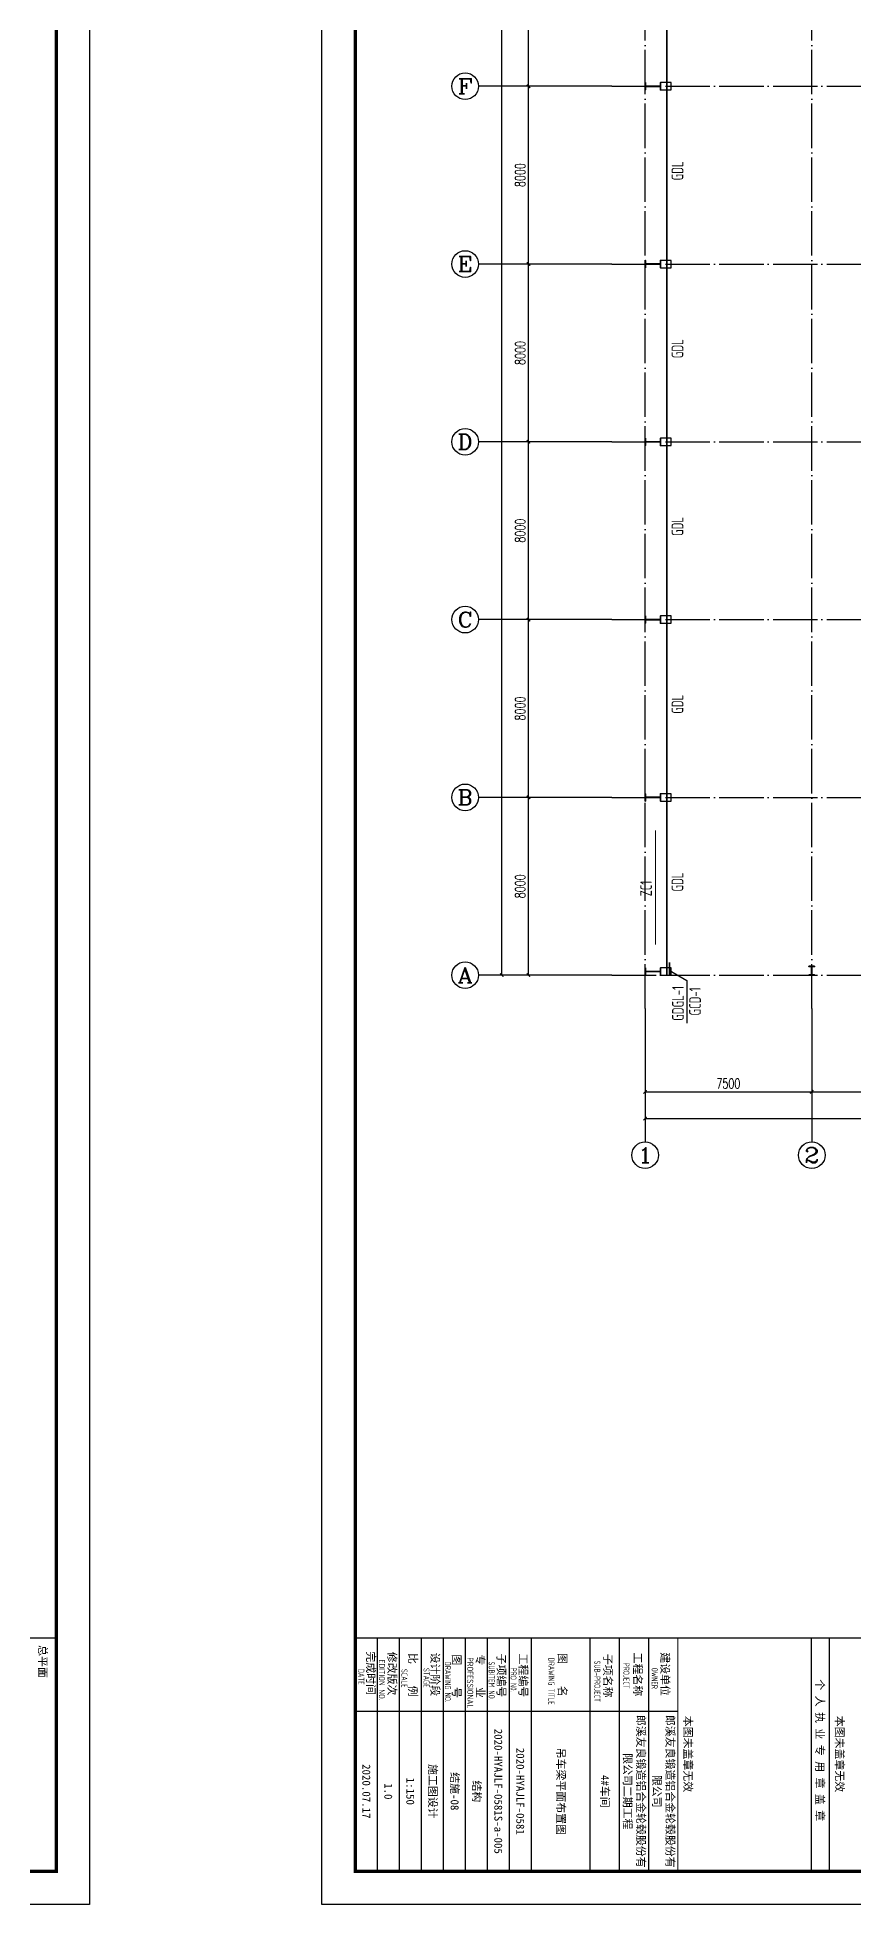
# Model space of a CAD drawing. Extents: x 14475413 to 15955882, y -732572 to -282951.
# Drawn here: x 15080171 to 15116914, y -624475 to -540449 of the extents above; entities that cross this region are included whole.
import ezdxf
from ezdxf.enums import TextEntityAlignment as Align

# ---------------------------------------------------------------- set-up
doc = ezdxf.new("R2010")
doc.units = 0
doc.header["$LTSCALE"] = 1000
doc.header["$MEASUREMENT"] = 0
doc.linetypes.add('DOTE', pattern=[2.42, 2, -0.2, 0.02, -0.2])
for name, color, linetype in [('220', 7, 'Continuous'), ('3T_WOOD', 21, 'Continuous'), ('AXIS', 3, 'Continuous'), ('AXIS_TEXT', 7, 'Continuous'), ('DIM_LEAD', 3, 'Continuous'), ('DOTE', 1, 'DOTE'), ('PUB_TEXT', 7, 'Continuous'), ('PUB_TITLE', 4, 'Continuous'), ('SURFACE', 6, 'Continuous'), ('TK', 4, 'Continuous'), ('次梁箍筋', 1, 'Continuous')]:
    doc.layers.add(name, color=color, linetype=linetype)
doc.layers.add('Pkpm_柱子', color=3, linetype='Continuous', lineweight=35)
doc.styles.add('_TCH_AXIS', font='COMPLEX', dxfattribs={"bigfont": 'GBCBIG'})
doc.styles.add('_TCH_DIM_T3', font='SIMPLEX', dxfattribs={"width": 0.705882, "bigfont": 'GBCBIG'})
doc.styles.add('COMPLEX', font='COMPLEX')
doc.styles.add('TSSD_Dimension', font='Tssdeng.shx', dxfattribs={"width": 0.7, "bigfont": 'hztxt.shx'})
doc.styles.add('TSSD_REIN', font='tssdeng.shx', dxfattribs={"width": 0.7, "bigfont": 'tssdchn.shx'})
doc.styles.add('图签宋体', font='', dxfattribs={"height": 300})
doc.styles.get('图签宋体').set_extended_font_data('NSimSun')
doc.dimstyles.new('_TCH_ARCH&&150', dxfattribs={"dimtxt": 446.25, "dimasz": 150, "dimexe": 375, "dimexo": 450, "dimgap": 150, "dimtad": 1, "dimdec": 0, "dimzin": 0, "dimdsep": 46, "dimtxsty": '_TCH_DIM_T3', "dimblk": 'ARCHTICK', "dimcen": 0.09, "dimclrt": 7, "dimazin": 2, "dimtfac": 1, "dimtdec": 0, "dimtix": 1, "dimtmove": 2, "dimatfit": 3, "dimfxl": 0, "dimtolj": 1, "dimtzin": 0, "dimarcsym": 0})

# ---------------------------------------------------------------- blocks, each defined once
blk = doc.blocks.new('Q23Q3Q321Q321')
at = {"layer": 'Pkpm_柱子'}
for points in [[(15203081, -536267), (15203093, -536267), (15203093, -536427), (15203769, -536427), (15203769, -536267), (15203781, -536267), (15203781, -536597), (15203769, -536597), (15203769, -536437), (15203093, -536437), (15203093, -536597), (15203081, -536597)], [(15203081, -544267), (15203093, -544267), (15203093, -544427), (15203769, -544427), (15203769, -544267), (15203781, -544267), (15203781, -544597), (15203769, -544597), (15203769, -544437), (15203093, -544437), (15203093, -544597), (15203081, -544597)], [(15203081, -552267), (15203093, -552267), (15203093, -552427), (15203769, -552427), (15203769, -552267), (15203781, -552267), (15203781, -552597), (15203769, -552597), (15203769, -552437), (15203093, -552437), (15203093, -552597), (15203081, -552597)], [(15203081, -560267), (15203093, -560267), (15203093, -560427), (15203769, -560427), (15203769, -560267), (15203781, -560267), (15203781, -560597), (15203769, -560597), (15203769, -560437), (15203093, -560437), (15203093, -560597), (15203081, -560597)], [(15203081, -568267), (15203093, -568267), (15203093, -568427), (15203769, -568427), (15203769, -568267), (15203781, -568267), (15203781, -568597), (15203769, -568597), (15203769, -568437), (15203093, -568437), (15203093, -568597), (15203081, -568597)], [(15203081, -576102), (15203093, -576102), (15203093, -576262), (15203769, -576262), (15203769, -576102), (15203781, -576102), (15203781, -576432), (15203769, -576432), (15203769, -576272), (15203093, -576272), (15203093, -576432), (15203081, -576432)], [(15210706, -576032), (15210706, -576044), (15210586, -576044), (15210586, -576420), (15210706, -576420), (15210706, -576432), (15210456, -576432), (15210456, -576420), (15210576, -576420), (15210576, -576044), (15210456, -576044), (15210456, -576032)]]:
    blk.add_hatch(color=256, dxfattribs=at).paths.add_polyline_path(points)
for points in [[(15203081, -536267), (15203093, -536267), (15203093, -536427), (15203769, -536427), (15203769, -536267), (15203781, -536267), (15203781, -536597), (15203769, -536597), (15203769, -536437), (15203093, -536437), (15203093, -536597), (15203081, -536597)], [(15203081, -544267), (15203093, -544267), (15203093, -544427), (15203769, -544427), (15203769, -544267), (15203781, -544267), (15203781, -544597), (15203769, -544597), (15203769, -544437), (15203093, -544437), (15203093, -544597), (15203081, -544597)], [(15203081, -552267), (15203093, -552267), (15203093, -552427), (15203769, -552427), (15203769, -552267), (15203781, -552267), (15203781, -552597), (15203769, -552597), (15203769, -552437), (15203093, -552437), (15203093, -552597), (15203081, -552597)], [(15203081, -560267), (15203093, -560267), (15203093, -560427), (15203769, -560427), (15203769, -560267), (15203781, -560267), (15203781, -560597), (15203769, -560597), (15203769, -560437), (15203093, -560437), (15203093, -560597), (15203081, -560597)], [(15203081, -568267), (15203093, -568267), (15203093, -568427), (15203769, -568427), (15203769, -568267), (15203781, -568267), (15203781, -568597), (15203769, -568597), (15203769, -568437), (15203093, -568437), (15203093, -568597), (15203081, -568597)], [(15203081, -576102), (15203093, -576102), (15203093, -576262), (15203769, -576262), (15203769, -576102), (15203781, -576102), (15203781, -576432), (15203769, -576432), (15203769, -576272), (15203093, -576272), (15203093, -576432), (15203081, -576432)], [(15210706, -576032), (15210706, -576044), (15210586, -576044), (15210586, -576420), (15210706, -576420), (15210706, -576432), (15210456, -576432), (15210456, -576420), (15210576, -576420), (15210576, -576044), (15210456, -576044), (15210456, -576032)]]:
    blk.add_lwpolyline(points, close=True, dxfattribs=at)
blk = doc.blocks.new('GeYuanFrame_87403653', base_point=(20.09, 4.53))
at = {"layer": 'PUB_TITLE'}
blk.add_lwpolyline([(1013.09, 14.53), (1013.09, 111.33)], dxfattribs=at)
at = {"layer": 'TK'}
for p, q in [((991.09, 102.53), (1061.09, 102.53)), ((991.09, 93.73), (1061.09, 93.73)), ((991.09, 84.93), (1013.09, 84.93)), ((991.09, 84.93), (1061.09, 84.93)), ((991.09, 67.37), (1061.09, 67.37)), ((991.09, 67.33), (1061.09, 67.33)), ((991.09, 60.77), (1061.09, 60.77)), ((991.09, 54.17), (1061.09, 54.17)), ((991.09, 47.57), (1061.09, 47.57)), ((991.09, 40.97), (1061.09, 40.97)), ((991.09, 34.37), (1061.09, 34.37)), ((991.09, 27.77), (1061.09, 27.77)), ((991.09, 21.17), (1061.09, 21.17)), ((991.09, 14.53), (1061.09, 14.53))]:
    blk.add_line(p, q, dxfattribs=at)
blk.add_lwpolyline([(20.09, 4.53), (20.09, 598.53), (1071.09, 598.53), (1071.09, 4.53)], close=True, dxfattribs=at)
at = {"layer": 'TK', "const_width": 1}
blk.add_lwpolyline([(45.09, 588.53), (1061.09, 588.53), (1061.09, 14.53), (45.09, 14.53)], close=True, dxfattribs=at)
at = {"layer": 'TK'}
for points, const_width in [([(991.09, 588.53), (991.09, 14.53)], 0.4), ([(991.09, 156.83), (1061.09, 156.83)], 0.35), ([(991.09, 111.33), (1061.09, 111.33)], 0.35), ([(991.09, 67.37), (1061.09, 67.37)], 0.35)]:
    blk.add_lwpolyline(points, dxfattribs=dict(at, const_width=const_width))
blk.add_lwpolyline([(991.09, 151.33), (1061.09, 151.33)], dxfattribs=at)
at = {"layer": 'TK', "style": '图签宋体'}
for s, p in [('本图未盖章无效', (1014.43, 158.7)), ('个 人 执 业 专 用 章 盖 章', (1003.52, 152.77)), ('本图未盖章无效', (1014.43, 113.2)), ('建设单位', (995.39, 106.33)), ('工程名称', (995.47, 98.12)), ('子项名称', (995.85, 89.14)), ('图    名', (995.63, 75.5)), ('工程编号', (995.77, 63.77)), ('子项编号', (995.77, 57.19)), ('专    业', (996.01, 50.88)), ('图    号', (996.02, 43.77)), ('设计阶段', (995.45, 37.32)), ('比    例', (995.59, 30.63)), ('修改版次', (995.24, 24.41)), ('完成时间', (995.11, 18.02))]:
    blk.add_text(s, height=2.4, dxfattribs=at).set_placement(p)
at = {"layer": 'TK', "style": 'TSSD_REIN'}
for s, width, p in [('OWNER', 0.7, (999.98, 103.48)), ('PROJECT', 0.7, (998.52, 95.02)), ('SUB-PROJECT', 0.7, (997.86, 86.3)), ('DRAWING TITLE', 0.7, (996.97, 72.53)), ('PRO N0.', 0.7, (1000.01, 61.15)), ('SUBITEM NO.', 0.7, (998.15, 54.58)), ('PROFESSIONAL', 0.8, (996.88, 48.15)), ('DRAWING NO.', 0.7, (998.19, 41.45)), ('STAGE', 0.7, (1000.09, 35.03)), ('SCALE', 0.7, (1000.38, 28.42)), ('EDITION NO.', 0.8, (997.53, 21.64)), ('DATE', 0.7, (1000.33, 15.45))]:
    blk.add_text(s, height=1.8, dxfattribs=dict(at, width=width)).set_placement(p)
at = {"layer": 'TK', "char_height": 2.4, "width": 48, "attachment_point": 5, "style": '图签宋体'}
for s, insert in [('郎溪友良锻造铝合金轮毂股份有限公司', (1037.09, 106.93)), ('郎溪友良锻造铝合金轮毂股份有限公司二期工程', (1037.09, 98.13)), ('4#车间', (1037.09, 89.33)), ('吊车梁平面布置图', (1037.09, 76.13)), ('2020-HYAJLF-0581', (1037.09, 64.07)), ('2020-HYAJLF-0581S-a-005', (1037.09, 57.47)), ('结构', (1037.09, 50.87)), ('结施-08', (1037.09, 44.27)), ('施工图设计', (1037.09, 37.67)), ('1:150', (1037.09, 31.07)), ('1.0', (1037.09, 24.47)), ('2020.07.17', (1037.09, 17.88))]:
    blk.add_mtext(s, dxfattribs=dict(at, insert=insert))
blk = doc.blocks.new('GeYuanFrame_88545606', base_point=(20.09, 4.53))
at = {"layer": 'TK'}
blk.add_lwpolyline([(20.09, 4.53), (20.09, 598.53), (1071.09, 598.53), (1071.09, 4.53)], close=True, dxfattribs=at)
at = {"layer": 'TK', "const_width": 1}
blk.add_lwpolyline([(45.09, 588.53), (1061.09, 588.53), (1061.09, 14.53), (45.09, 14.53)], close=True, dxfattribs=at)
at = {"layer": 'TK', "const_width": 0.4}
blk.add_lwpolyline([(991.09, 588.53), (991.09, 14.53)], dxfattribs=at)
at = {"layer": 'TK', "style": '图签宋体'}
blk.add_text('总平面', height=2.4, dxfattribs=at).set_placement((993.23, 583.28))
blk = doc.blocks.new('_AXISO')
blk.add_circle((0, 0), 0.5)
at = {"layer": 'AXIS_TEXT', "style": 'COMPLEX', "width": 1.041667}
blk.add_attdef('A', text='', height=0.56, dxfattribs=at).set_placement((-0.25, -0.28), (0.25, -0.28), align=Align.FIT)
blk = doc.blocks.new('_ArchTick')
at = {"color": 0, "linetype": 'ByBlock', "const_width": 0.4}
blk.add_lwpolyline([(-0.5, -0.5), (0.5, 0.5)], dxfattribs=at)
blk = doc.blocks.new('*D922')
at = {"layer": 'AXIS', "color": 0, "lineweight": -2}
for p, q in [((15105577, -486650), (15100702, -486650)), ((15101077, -582650), (15101077, -486650)), ((15105577, -582650), (15100702, -582650))]:
    blk.add_line(p, q, dxfattribs=at)
at = {"layer": 'Defpoints', "color": 0}
for p in [(15101077, -486650), (15106027, -486650), (15106027, -582650)]:
    blk.add_point(p, dxfattribs=at)
at = {"layer": 'AXIS', "color": 0, "lineweight": -2, "xscale": 150, "yscale": 150, "zscale": 150}
for p, rotation in [((15101077, -486650), 90), ((15101077, -582650), 270)]:
    blk.add_blockref('_ArchTick', p, dxfattribs=dict(at, rotation=rotation))
at = {"layer": 'AXIS', "color": 7, "insert": (15100704, -534650), "char_height": 446.2, "attachment_point": 5, "rotation": 90, "style": '_TCH_DIM_T3'}
blk.add_mtext('\\A1;96000', dxfattribs=at)
blk = doc.blocks.new('*D923')
at = {"layer": 'AXIS', "color": 0, "lineweight": -2}
for p, q in [((15105577, -574650), (15101902, -574650)), ((15102277, -582650), (15102277, -574650)), ((15105577, -582650), (15101902, -582650))]:
    blk.add_line(p, q, dxfattribs=at)
at = {"layer": 'Defpoints', "color": 0}
for p in [(15102277, -574650), (15106027, -574650), (15106027, -582650)]:
    blk.add_point(p, dxfattribs=at)
at = {"layer": 'AXIS', "color": 0, "lineweight": -2, "xscale": 150, "yscale": 150, "zscale": 150}
for p, rotation in [((15102277, -574650), 90), ((15102277, -582650), 270)]:
    blk.add_blockref('_ArchTick', p, dxfattribs=dict(at, rotation=rotation))
at = {"layer": 'AXIS', "color": 7, "insert": (15101904, -578650), "char_height": 446.2, "attachment_point": 5, "rotation": 90, "style": '_TCH_DIM_T3'}
blk.add_mtext('\\A1;8000', dxfattribs=at)
blk = doc.blocks.new('*D924')
at = {"layer": 'AXIS', "color": 0, "lineweight": -2}
for p, q in [((15105577, -566650), (15101902, -566650)), ((15102277, -574650), (15102277, -566650)), ((15105577, -574650), (15101902, -574650))]:
    blk.add_line(p, q, dxfattribs=at)
at = {"layer": 'Defpoints', "color": 0}
for p in [(15102277, -566650), (15106027, -566650), (15106027, -574650)]:
    blk.add_point(p, dxfattribs=at)
at = {"layer": 'AXIS', "color": 0, "lineweight": -2, "xscale": 150, "yscale": 150, "zscale": 150}
for p, rotation in [((15102277, -566650), 90), ((15102277, -574650), 270)]:
    blk.add_blockref('_ArchTick', p, dxfattribs=dict(at, rotation=rotation))
at = {"layer": 'AXIS', "color": 7, "insert": (15101904, -570650), "char_height": 446.2, "attachment_point": 5, "rotation": 90, "style": '_TCH_DIM_T3'}
blk.add_mtext('\\A1;8000', dxfattribs=at)
blk = doc.blocks.new('*D925')
at = {"layer": 'AXIS', "color": 0, "lineweight": -2}
for p, q in [((15105577, -558650), (15101902, -558650)), ((15102277, -566650), (15102277, -558650)), ((15105577, -566650), (15101902, -566650))]:
    blk.add_line(p, q, dxfattribs=at)
at = {"layer": 'Defpoints', "color": 0}
for p in [(15102277, -558650), (15106027, -558650), (15106027, -566650)]:
    blk.add_point(p, dxfattribs=at)
at = {"layer": 'AXIS', "color": 0, "lineweight": -2, "xscale": 150, "yscale": 150, "zscale": 150}
for p, rotation in [((15102277, -558650), 90), ((15102277, -566650), 270)]:
    blk.add_blockref('_ArchTick', p, dxfattribs=dict(at, rotation=rotation))
at = {"layer": 'AXIS', "color": 7, "insert": (15101904, -562650), "char_height": 446.2, "attachment_point": 5, "rotation": 90, "style": '_TCH_DIM_T3'}
blk.add_mtext('\\A1;8000', dxfattribs=at)
blk = doc.blocks.new('*D926')
at = {"layer": 'AXIS', "color": 0, "lineweight": -2}
for p, q in [((15105577, -550650), (15101902, -550650)), ((15102277, -558650), (15102277, -550650)), ((15105577, -558650), (15101902, -558650))]:
    blk.add_line(p, q, dxfattribs=at)
at = {"layer": 'Defpoints', "color": 0}
for p in [(15102277, -550650), (15106027, -550650), (15106027, -558650)]:
    blk.add_point(p, dxfattribs=at)
at = {"layer": 'AXIS', "color": 0, "lineweight": -2, "xscale": 150, "yscale": 150, "zscale": 150}
for p, rotation in [((15102277, -550650), 90), ((15102277, -558650), 270)]:
    blk.add_blockref('_ArchTick', p, dxfattribs=dict(at, rotation=rotation))
at = {"layer": 'AXIS', "color": 7, "insert": (15101904, -554650), "char_height": 446.2, "attachment_point": 5, "rotation": 90, "style": '_TCH_DIM_T3'}
blk.add_mtext('\\A1;8000', dxfattribs=at)
blk = doc.blocks.new('*D927')
at = {"layer": 'AXIS', "color": 0, "lineweight": -2}
for p, q in [((15105577, -542650), (15101902, -542650)), ((15102277, -550650), (15102277, -542650)), ((15105577, -550650), (15101902, -550650))]:
    blk.add_line(p, q, dxfattribs=at)
at = {"layer": 'Defpoints', "color": 0}
for p in [(15102277, -542650), (15106027, -542650), (15106027, -550650)]:
    blk.add_point(p, dxfattribs=at)
at = {"layer": 'AXIS', "color": 0, "lineweight": -2, "xscale": 150, "yscale": 150, "zscale": 150}
for p, rotation in [((15102277, -542650), 90), ((15102277, -550650), 270)]:
    blk.add_blockref('_ArchTick', p, dxfattribs=dict(at, rotation=rotation))
at = {"layer": 'AXIS', "color": 7, "insert": (15101904, -546650), "char_height": 446.2, "attachment_point": 5, "rotation": 90, "style": '_TCH_DIM_T3'}
blk.add_mtext('\\A1;8000', dxfattribs=at)
blk = doc.blocks.new('*D928')
at = {"layer": 'AXIS', "color": 0, "lineweight": -2}
for p, q in [((15105577, -534650), (15101902, -534650)), ((15102277, -542650), (15102277, -534650)), ((15105577, -542650), (15101902, -542650))]:
    blk.add_line(p, q, dxfattribs=at)
at = {"layer": 'Defpoints', "color": 0}
for p in [(15102277, -534650), (15106027, -534650), (15106027, -542650)]:
    blk.add_point(p, dxfattribs=at)
at = {"layer": 'AXIS', "color": 0, "lineweight": -2, "xscale": 150, "yscale": 150, "zscale": 150}
for p, rotation in [((15102277, -534650), 90), ((15102277, -542650), 270)]:
    blk.add_blockref('_ArchTick', p, dxfattribs=dict(at, rotation=rotation))
at = {"layer": 'AXIS', "color": 7, "insert": (15101904, -538650), "char_height": 446.2, "attachment_point": 5, "rotation": 90, "style": '_TCH_DIM_T3'}
blk.add_mtext('\\A1;8000', dxfattribs=at)
blk = doc.blocks.new('*D948')
at = {"layer": 'AXIS', "color": 0, "lineweight": -2}
for p, q in [((15107527, -584600), (15107527, -589475)), ((15167527, -584600), (15167527, -589475)), ((15107527, -589100), (15167527, -589100))]:
    blk.add_line(p, q, dxfattribs=at)
at = {"layer": 'Defpoints', "color": 0}
for p in [(15107527, -584150), (15167527, -584150), (15167527, -589100)]:
    blk.add_point(p, dxfattribs=at)
at = {"layer": 'AXIS', "color": 0, "lineweight": -2, "xscale": 150, "yscale": 150, "zscale": 150, "rotation": 180}
blk.add_blockref('_ArchTick', (15107527, -589100), dxfattribs=at)
at = {"layer": 'AXIS', "color": 0, "lineweight": -2, "xscale": 150, "yscale": 150, "zscale": 150}
blk.add_blockref('_ArchTick', (15167527, -589100), dxfattribs=at)
at = {"layer": 'AXIS', "color": 7, "insert": (15137527, -588727), "char_height": 446.2, "attachment_point": 5, "style": '_TCH_DIM_T3'}
blk.add_mtext('\\A1;60000', dxfattribs=at)
blk = doc.blocks.new('*D949')
at = {"layer": 'AXIS', "color": 0, "lineweight": -2}
for p, q in [((15107527, -584600), (15107527, -588275)), ((15115027, -584600), (15115027, -588275)), ((15107527, -587900), (15115027, -587900))]:
    blk.add_line(p, q, dxfattribs=at)
at = {"layer": 'Defpoints', "color": 0}
for p in [(15107527, -584150), (15115027, -584150), (15115027, -587900)]:
    blk.add_point(p, dxfattribs=at)
at = {"layer": 'AXIS', "color": 0, "lineweight": -2, "xscale": 150, "yscale": 150, "zscale": 150, "rotation": 180}
blk.add_blockref('_ArchTick', (15107527, -587900), dxfattribs=at)
at = {"layer": 'AXIS', "color": 0, "lineweight": -2, "xscale": 150, "yscale": 150, "zscale": 150}
blk.add_blockref('_ArchTick', (15115027, -587900), dxfattribs=at)
at = {"layer": 'AXIS', "color": 7, "insert": (15111277, -587527), "char_height": 446.2, "attachment_point": 5, "style": '_TCH_DIM_T3'}
blk.add_mtext('\\A1;7500', dxfattribs=at)
blk = doc.blocks.new('*D950')
at = {"layer": 'AXIS', "color": 0, "lineweight": -2}
for p, q in [((15115027, -584600), (15115027, -588275)), ((15122527, -584600), (15122527, -588275)), ((15115027, -587900), (15122527, -587900))]:
    blk.add_line(p, q, dxfattribs=at)
at = {"layer": 'Defpoints', "color": 0}
for p in [(15115027, -584150), (15122527, -584150), (15122527, -587900)]:
    blk.add_point(p, dxfattribs=at)
at = {"layer": 'AXIS', "color": 0, "lineweight": -2, "xscale": 150, "yscale": 150, "zscale": 150, "rotation": 180}
blk.add_blockref('_ArchTick', (15115027, -587900), dxfattribs=at)
at = {"layer": 'AXIS', "color": 0, "lineweight": -2, "xscale": 150, "yscale": 150, "zscale": 150}
blk.add_blockref('_ArchTick', (15122527, -587900), dxfattribs=at)
at = {"layer": 'AXIS', "color": 7, "insert": (15118777, -587527), "char_height": 446.2, "attachment_point": 5, "style": '_TCH_DIM_T3'}
blk.add_mtext('\\A1;7500', dxfattribs=at)

msp = doc.modelspace()

# ---------------------------------------------------------------- linework, layer by layer
at = {"layer": '3T_WOOD', "ltscale": 0.5}
for p, q in [((15108226.8, -542814.8), (15108701.8, -542814.8)), ((15108226.8, -550814.8), (15108701.8, -550814.8)), ((15108226.8, -558814.8), (15108701.8, -558814.8)), ((15108226.8, -566814.8), (15108701.8, -566814.8)), ((15108226.8, -574814.8), (15108701.8, -574814.8))]:
    msp.add_line(p, q, dxfattribs=at)
for points in [[(15108701.8, -542484.8), (15108226.8, -542484.8), (15108226.8, -542814.8), (15108701.8, -542814.8)], [(15108701.8, -550484.8), (15108226.8, -550484.8), (15108226.8, -550814.8), (15108701.8, -550814.8)], [(15108701.8, -558484.8), (15108226.8, -558484.8), (15108226.8, -558814.8), (15108701.8, -558814.8)], [(15108701.8, -566484.8), (15108226.8, -566484.8), (15108226.8, -566814.8), (15108701.8, -566814.8)], [(15108701.8, -574484.8), (15108226.8, -574484.8), (15108226.8, -574814.8), (15108701.8, -574814.8)], [(15108701.8, -582319.8), (15108226.8, -582319.8), (15108226.8, -582649.8), (15108701.8, -582649.8)]]:
    msp.add_lwpolyline(points, close=True, dxfattribs=at)
at = {"layer": 'AXIS'}
for p, q in [((15106026.8, -542649.8), (15100026.8, -542649.8)), ((15106026.8, -550649.8), (15100026.8, -550649.8)), ((15106026.8, -558649.8), (15100026.8, -558649.8)), ((15106026.8, -566649.8), (15100026.8, -566649.8)), ((15106026.8, -574649.8), (15100026.8, -574649.8)), ((15106026.8, -582649.8), (15100026.8, -582649.8)), ((15107526.8, -584149.8), (15107526.8, -590149.8)), ((15115026.8, -584149.8), (15115026.8, -590149.8))]:
    msp.add_line(p, q, dxfattribs=at)
at = {"layer": 'DIM_LEAD', "color": 3, "const_width": 50}
msp.add_lwpolyline([(15107995.6, -576126.6), (15107995.6, -581270.4)], dxfattribs=at)
at = {"layer": 'DOTE'}
for p, q in [((15107526.8, -584149.8), (15107526.8, -485149.8)), ((15115026.8, -584149.8), (15115026.8, -485149.8)), ((15106026.8, -542649.8), (15169026.8, -542649.8)), ((15106026.8, -550649.8), (15169026.8, -550649.8)), ((15106026.8, -558649.8), (15169026.8, -558649.8)), ((15106026.8, -566649.8), (15169026.8, -566649.8)), ((15106026.8, -574649.8), (15169026.8, -574649.8)), ((15106026.8, -582649.8), (15169026.8, -582649.8))]:
    msp.add_line(p, q, dxfattribs=at)
at = {"layer": 'SURFACE'}
msp.add_line((15109407.8, -582886.6), (15109407.8, -584814.6), dxfattribs=at)
msp.add_lwpolyline([(15108612.8, -582417.6), (15109407.8, -582886.6)], dxfattribs=at)
at = {"layer": '次梁箍筋', "color": 6, "linetype": 'DOTE', "const_width": 75}
for points in [[(15108501.8, -486649.8), (15108501.8, -582649.8)], [(15108621.8, -582649.8), (15108621.8, -582072.1)]]:
    msp.add_lwpolyline(points, dxfattribs=at)

# ---------------------------------------------------------------- block references
at = {"xscale": 150, "yscale": 150, "zscale": 150, "rotation": 270}
for name, p in [('GeYuanFrame_88545606', (14993422.4, -466825.4)), ('GeYuanFrame_87403653', (15092976.8, -466825.4))]:
    msp.add_blockref(name, p, dxfattribs=at)
msp.add_blockref('Q23Q3Q321Q321', (-95554.4, -6218.2))
at = {"layer": 'AXIS'}
ref = msp.add_blockref('_AXISO', (15099426.8, -542649.8), dxfattribs=dict(at, xscale=1200, yscale=1200, zscale=1200))
ref.add_attrib('A', 'F', dxfattribs={"layer": 'AXIS_TEXT', "ltscale": 0.5, "height": 678.8, "style": '_TCH_AXIS', "width": 1.3125}).set_placement((15099087.4, -542989.2), (15099766.2, -542989.2), align=Align.FIT)
ref = msp.add_blockref('_AXISO', (15099426.8, -550649.8), dxfattribs=dict(at, xscale=1200, yscale=1200, zscale=1200))
ref.add_attrib('A', 'E', dxfattribs={"layer": 'AXIS_TEXT', "ltscale": 0.5, "height": 678.8, "style": '_TCH_AXIS', "width": 1.3125}).set_placement((15099087.4, -550989.2), (15099766.2, -550989.2), align=Align.FIT)
ref = msp.add_blockref('_AXISO', (15099426.8, -558649.8), dxfattribs=dict(at, xscale=1200, yscale=1200, zscale=1200))
ref.add_attrib('A', 'D', dxfattribs={"layer": 'AXIS_TEXT', "ltscale": 0.5, "height": 678.8, "style": '_TCH_AXIS', "width": 1.235294}).set_placement((15099087.4, -558989.2), (15099766.2, -558989.2), align=Align.FIT)
ref = msp.add_blockref('_AXISO', (15099426.8, -566649.8), dxfattribs=dict(at, xscale=1200, yscale=1200, zscale=1200))
ref.add_attrib('A', 'C', dxfattribs={"layer": 'AXIS_TEXT', "ltscale": 0.5, "height": 678.8, "style": '_TCH_AXIS', "width": 1.4}).set_placement((15099087.4, -566989.2), (15099766.2, -566989.2), align=Align.FIT)
ref = msp.add_blockref('_AXISO', (15099426.8, -574649.8), dxfattribs=dict(at, xscale=1200, yscale=1200, zscale=1200))
ref.add_attrib('A', 'B', dxfattribs={"layer": 'AXIS_TEXT', "ltscale": 0.5, "height": 678.8, "style": '_TCH_AXIS', "width": 1.235294}).set_placement((15099087.4, -574989.2), (15099766.2, -574989.2), align=Align.FIT)
ref = msp.add_blockref('_AXISO', (15099426.8, -582649.8), dxfattribs=dict(at, xscale=1200, yscale=1200, zscale=1200))
ref.add_attrib('A', 'A', dxfattribs={"layer": 'AXIS_TEXT', "ltscale": 0.5, "height": 678.8, "style": '_TCH_AXIS', "width": 1.166667}).set_placement((15099087.4, -582989.2), (15099766.2, -582989.2), align=Align.FIT)
ref = msp.add_blockref('_AXISO', (15107526.8, -590749.8), dxfattribs=dict(at, xscale=1200, yscale=1200, zscale=1200))
ref.add_attrib('A', '1', dxfattribs={"layer": 'AXIS_TEXT', "ltscale": 0.5, "height": 678.8, "style": '_TCH_AXIS', "width": 2.333333}).set_placement((15107187.4, -591089.2), (15107866.2, -591089.2), align=Align.FIT)
ref = msp.add_blockref('_AXISO', (15115026.8, -590749.8), dxfattribs=dict(at, xscale=1200, yscale=1200, zscale=1200))
ref.add_attrib('A', '2', dxfattribs={"layer": 'AXIS_TEXT', "ltscale": 0.5, "height": 678.8, "style": '_TCH_AXIS', "width": 1.5}).set_placement((15114687.4, -591089.2), (15115366.2, -591089.2), align=Align.FIT)

# ---------------------------------------------------------------- texts
at = {"layer": '220', "style": 'TSSD_REIN', "width": 0.7}
for s, p in [('GDL', (15109245.5, -546885)), ('GDL', (15109245.5, -554885)), ('GDL', (15109245.5, -562885)), ('GDL', (15109245.5, -570885)), ('GDL', (15109245.5, -578885)), ('GDGL-1', (15109266.9, -584702.1)), ('GCD-1', (15110035.5, -584464.7))]:
    msp.add_text(s, height=525, rotation=90, dxfattribs=at).set_placement(p)
at = {"layer": 'PUB_TEXT', "style": 'TSSD_Dimension', "width": 0.7}
msp.add_text('ZC1', height=525, rotation=90, dxfattribs=at).set_placement((15107831.1, -579103.1))

# ---------------------------------------------------------------- dimensions: what is measured, and where the dimension line sits
at = {"layer": 'AXIS'}
for p1, p2, distance, text, picture, middle in [((15106026.8, -582649.8), (15106026.8, -486649.8), 4950, '96000', '*D922', (15100703.7, -534649.8)), ((15106026.8, -542649.8), (15106026.8, -534649.8), 3750, '8000', '*D928', (15101903.7, -538649.8)), ((15106026.8, -550649.8), (15106026.8, -542649.8), 3750, '8000', '*D927', (15101903.7, -546649.8)), ((15106026.8, -558649.8), (15106026.8, -550649.8), 3750, '8000', '*D926', (15101903.7, -554649.8)), ((15106026.8, -566649.8), (15106026.8, -558649.8), 3750, '8000', '*D925', (15101903.7, -562649.8)), ((15106026.8, -574649.8), (15106026.8, -566649.8), 3750, '8000', '*D924', (15101903.7, -570649.8)), ((15106026.8, -582649.8), (15106026.8, -574649.8), 3750, '8000', '*D923', (15101903.7, -578649.8)), ((15107526.8, -584149.8), (15167526.8, -584149.8), -4950, '60000', '*D948', (15137526.8, -588726.6)), ((15107526.8, -584149.8), (15115026.8, -584149.8), -3750, '7500', '*D949', (15111276.8, -587526.6)), ((15115026.8, -584149.8), (15122526.8, -584149.8), -3750, '7500', '*D950', (15118776.8, -587526.6))]:
    dim = msp.add_aligned_dim(p1=p1, p2=p2, distance=distance, text=text, dimstyle='_TCH_ARCH&&150', dxfattribs=at)
    dim.commit()
    dim.dimension.update_dxf_attribs({"geometry": picture, "text_midpoint": middle})

doc.saveas('drawing.dxf')
